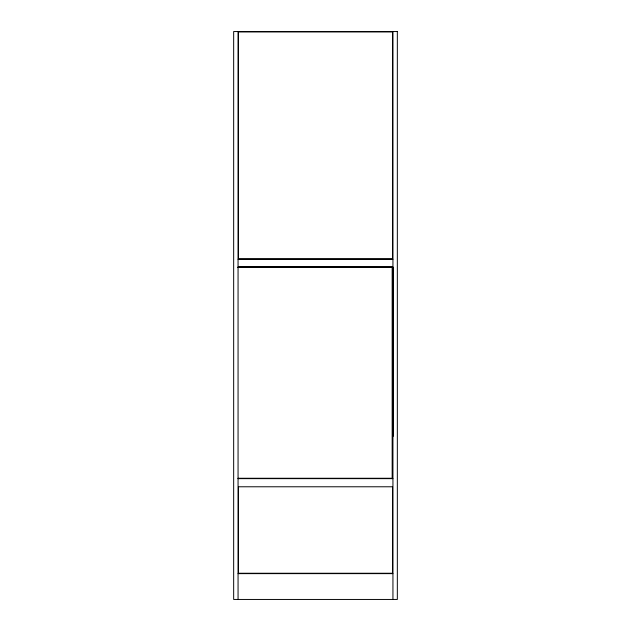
<?xml version="1.0" encoding="UTF-8"?>
<svg xmlns="http://www.w3.org/2000/svg" width="631" height="631" viewBox="0 0 631 631"><rect width="100%" height="100%" fill="white"/><g stroke="black" fill="none" stroke-linecap="round" stroke-linejoin="round"><path stroke-width="0.95" d="M238.171 267.505L238.281 267.016L392.861 267.055L392.853 436.573L392.853 267.055L238.281 267.016L238.281 267.505M238.139 267.102L238.139 267.505L392.892 267.528M238.061 259.223L392.939 259.223M238.061 267.355L392.166 267.355L392.166 478.259L238.061 478.259M238.061 478.645L392.939 478.645M238.061 573.634L392.939 573.634M392.939 31.55L392.939 599.45M238.061 31.55L238.061 599.45M397.333 31.55L233.667 31.55L233.667 599.45L397.333 599.45L397.333 31.55M392.553 31.936L238.447 31.936L238.447 258.836L392.553 258.836L392.553 31.936M392.553 486.777L238.447 486.777L238.447 573.248L392.553 573.248L392.553 486.777"/></g></svg>
